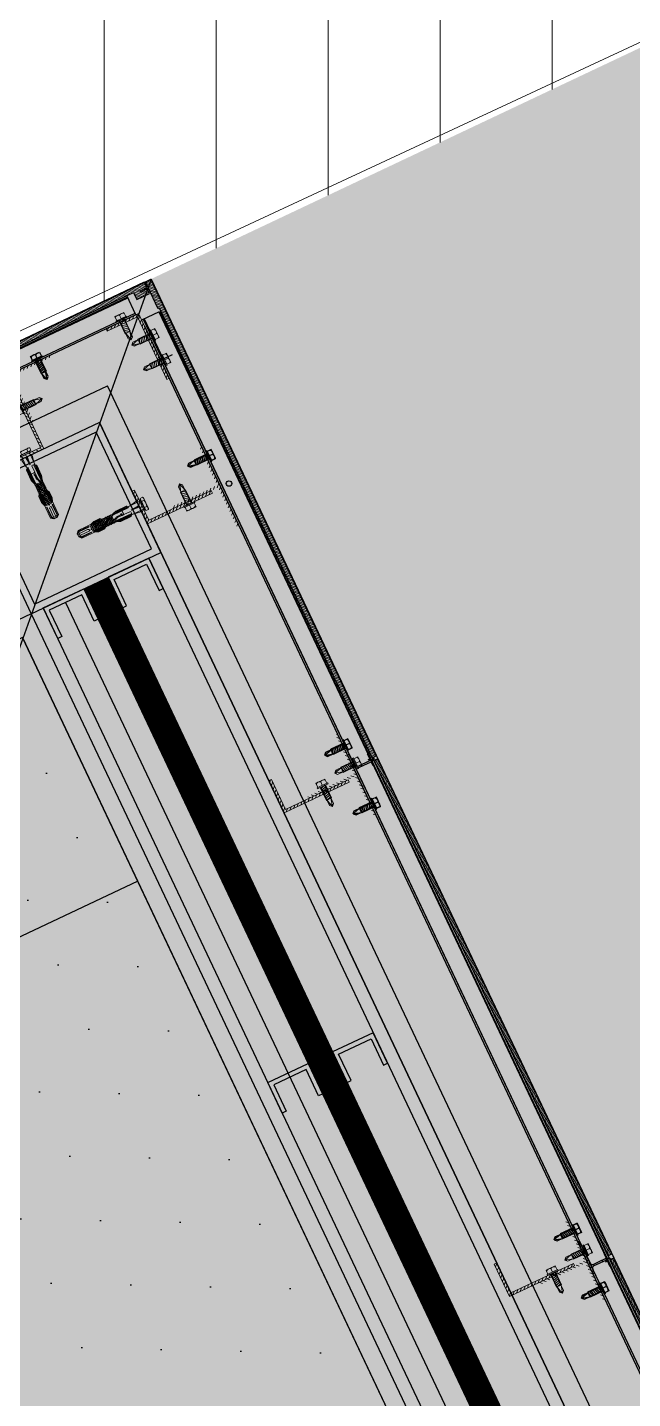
# Model space of a CAD drawing. Header units: metres. Extents: x 678805 to 1359287, y 2747329 to 5497370.
# Drawn here: x 680002.335 to 680003.009, y 2748711.111 to 2748712.639 of the extents above; entities that cross this region are included whole.
import ezdxf
from ezdxf.enums import TextEntityAlignment as Align

# ---------------------------------------------------------------- set-up
doc = ezdxf.new("R2010")
doc.units = ezdxf.units.M
doc.linetypes.add('XREF_MON_BUILDINGS$0$Hidden', pattern=[0.004, 0.002, -0.002])
for name, color, linetype in [('00_XREF_MON_HSC_PAVEMENT', 7, 'Continuous'), ('00_XREF_TWQ_BUILDINGS', 7, 'Continuous'), ('XREF_MON_BUILDINGS$0$00-Modulos DEFINIDOS', 7, 'Continuous'), ('XREF_MON_BUILDINGS$0$00-Modulos ROOFS', 2, 'Continuous'), ('XREF_MON_BUILDINGS$0$02-H-INST', 252, 'Continuous'), ('XREF_MON_BUILDINGS$0$02-L-01_Structure', 2, 'Continuous'), ('XREF_MON_BUILDINGS$0$02-L-01_Structure t2', 7, 'Continuous'), ('XREF_MON_BUILDINGS$0$02-L-01_Struture aux', 4, 'Continuous'), ('XREF_MON_BUILDINGS$0$02-L-Insulation', 252, 'Continuous'), ('XREF_MON_BUILDINGS$0$02-L-INT Panel', 5, 'Continuous'), ('XREF_MON_BUILDINGS$0$02-L-panel', 5, 'Continuous'), ('XREF_MON_BUILDINGS$0$02_L_Furniture', 7, 'Continuous')]:
    doc.layers.add(name, color=color, linetype=linetype)
for name, color, linetype, true_color in [('02-L-Waterfeatures 01', 7, 'Continuous', 0x4da6ff), ('XREF_MON_BUILDINGS$0$0-WIPEOUTS', 7, 'Continuous', 0xffffff), ('XREF_MON_BUILDINGS$0$02-KL-06 Food_Kiosks', 7, 'Continuous', 0xdf5911)]:
    doc.layers.add(name, color=color, linetype=linetype, true_color=true_color)
doc.layers.add('XREF_MON_BUILDINGS$0$00-AUX STRUCTURE', color=3, linetype='Continuous', plot=False)
doc.layers.add('XREF_MON_BUILDINGS$0$00_AUX', color=3, linetype='Continuous', plot=False)
for name, color, linetype, lineweight in [('XREF_MON_BUILDINGS$0$02-H-251', 251, 'Continuous', 0), ('XREF_MON_BUILDINGS$0$02-H-254', 254, 'Continuous', 0), ('XREF_MON_BUILDINGS$0$02-L-01_Structure L', 7, 'Continuous', 5), ('XREF_MON_BUILDINGS$0$02-L-01_Structure T', 8, 'Continuous', 5), ('XREF_MON_GENERAL_LAYOUT$0$02-L-Material Change', 251, 'Continuous', 5)]:
    doc.layers.add(name, color=color, linetype=linetype, lineweight=lineweight)
doc.layers.add('XREF_MON_HSC_PAVEMENT$0$03-TR-Pavement_02_Sealed Gravel', color=7, linetype='Continuous', lineweight=5, true_color=0x38321e)
doc.layers.add('XREF_MON_HSC_PAVEMENT$0$03-TR-Pavement_06_Concrete Slab in situ', color=7, linetype='Continuous', lineweight=9, true_color=0xf7f7f7)
doc.layers.get('XREF_MON_BUILDINGS$0$02-KL-06 Food_Kiosks').off()
doc.styles.add('XREF_MON_GENERAL_LAYOUT$0$Standard', font='arial.ttf')
doc.linetypes.add('XREF_MON_BUILDINGS$0$BATTING', pattern='A,0.0001,-0.1,[134,ltypeshp.shx,S=0.1,R=0,X=-0.1,Y=0],-0.2,[134,ltypeshp.shx,S=0.1,R=180,X=0.1,Y=0],-0.1', length=0.4001)

# ---------------------------------------------------------------- blocks, each defined once
blk = doc.blocks.new('XREF_MON_BUILDINGS$0$modulo kiosco')
at = {"layer": 'XREF_MON_BUILDINGS$0$0-WIPEOUTS', "true_color": 0xfcfcfc}
h = blk.add_hatch(color=7, dxfattribs=at)
h.dxf.hatch_style = 1
h.paths.add_polyline_path([(119.6986, -61.6206), (119.6986, -56.8206), (124.4986, -56.8206), (124.4986, -61.6206)])
at = {"layer": 'XREF_MON_BUILDINGS$0$00-Modulos ROOFS'}
blk.add_line((119.6986, -56.8206), (124.4986, -61.6206), dxfattribs=at)
at = {"layer": 'XREF_MON_BUILDINGS$0$00-Modulos ROOFS', "lineweight": 0}
blk.add_lwpolyline([(119.6986, -61.6206), (119.6986, -56.8206), (124.4986, -56.8206), (124.4986, -61.6206)], close=True, dxfattribs=at)
at = {"layer": 'XREF_MON_BUILDINGS$0$00-Modulos ROOFS'}
blk.add_lwpolyline([(124.4986, -57.1206), (124.4986, -56.8206), (124.1986, -56.8206), (119.9986, -56.8206), (119.6986, -56.8206), (119.6986, -57.1206), (119.6986, -61.3206), (119.6986, -61.6206), (119.9986, -61.6206), (124.1986, -61.6206), (124.4986, -61.6206), (124.4986, -61.3206)], close=True, dxfattribs=at)
blk = doc.blocks.new('XREF_MON_BUILDINGS$0$PILAR STRUCTURE')
at = {"layer": 'XREF_MON_BUILDINGS$0$02-L-01_Structure', "linetype": 'Continuous'}
h = blk.add_hatch(dxfattribs=at)
h.set_pattern_fill('ANGLE', color=252)
h.set_pattern_definition([(0, (-144.6596, 18.5684), (0, 6.985), [5.08, -1.905]), (90, (-144.6596, 18.5684), (-6.985, 4e-16), [5.08, -1.905])])
h.paths.add_polyline_path([(-0.08, -0.08), (0.08, -0.08), (0.08, 0.08), (-0.08, 0.08)])
h.paths.add_polyline_path([(-0.072, -0.072), (0.072, -0.072), (0.072, 0.072), (-0.072, 0.072)], flags=16)
h = blk.add_hatch(color=252, dxfattribs=at)
h.dxf.hatch_style = 1
h.paths.add_polyline_path([(-0.072, -0.072), (0.072, -0.072), (0.072, 0.072), (-0.072, 0.072)], flags=16)
h.paths.add_polyline_path([(-0.08, -0.08), (0.08, -0.08), (0.08, 0.08), (-0.08, 0.08)])
for points in [[(-0.08, -0.08), (0.08, -0.08), (0.08, 0.08), (-0.08, 0.08)], [(-0.072, -0.072), (0.072, -0.072), (0.072, 0.072), (-0.072, 0.072)]]:
    blk.add_lwpolyline(points, close=True, dxfattribs=at)
blk = doc.blocks.new('XREF_MON_BUILDINGS$0$ULMA_Escuadra40x80_Seccion')
at = {"layer": 'XREF_MON_BUILDINGS$0$02-H-251', "ltscale": 125}
h = blk.add_hatch(dxfattribs=at)
h.set_pattern_fill('ANSI31', color=256, scale=0.001, angle=360, style=0)
h.paths.add_polyline_path([(0, 0.08), (0.003, 0.08), (0.003, 0.003), (0.04, 0.003), (0.04, 0), (0, 0)])
at = {"layer": 'XREF_MON_BUILDINGS$0$02-L-01_Structure L', "linetype": 'Continuous'}
blk.add_lwpolyline([(0, 0.08), (0.003, 0.08), (0.003, 0.003), (0.04, 0.003), (0.04, 0), (0, 0)], close=True, dxfattribs=at)
blk = doc.blocks.new('XREF_MON_BUILDINGS$0$ULMA_Anclaje fijacion a forjado y a cerramiento base')
at = {"layer": 'XREF_MON_BUILDINGS$0$02-L-01_Structure T', "linetype": 'Continuous'}
for p, q in [((-0.095, 0.0049), (-0.098, 0.0019)), ((-0.095, 0.0038), (-0.098, 0.0016)), ((-0.098, 0.0009), (-0.095, 0.0031)), ((-0.098, 0), (-0.098, 0.0019)), ((-0.098, 0), (-0.098, -0.0019)), ((-0.095, 0.0012), (-0.096, 0.0004)), ((-0.0564, 0.0049), (-0.095, 0.0049)), ((-0.095, 0.0038), (-0.095, 0.0049)), ((-0.0795, 0.0038), (-0.095, 0.0038)), ((-0.0795, 0.0031), (-0.095, 0.0031)), ((-0.095, 0.0012), (-0.095, 0.0031)), ((-0.0805, 0.0012), (-0.095, 0.0012)), ((-0.0805, 0.0008), (-0.0805, 0.0012)), ((-0.0792, 0.0037), (-0.0795, 0.0038)), ((-0.0795, 0.0031), (-0.0792, 0.0032)), ((-0.079, 0.0034), (-0.0792, 0.0037)), ((-0.0792, 0.0032), (-0.079, 0.0034)), ((-0.0724, 0.0005), (-0.0775, 0.0005)), ((-0.0724, 0.0005), (-0.0775, 0.0005)), ((-0.0428, 0.003), (-0.0768, 0.003)), ((-0.0768, 0.0005), (-0.0768, 0.003)), ((-0.076, 0.0036), (-0.076, 0.0049)), ((-0.058, 0.0036), (-0.076, 0.0036)), ((-0.0755, 0.0049), (-0.0699, 0.0064)), ((-0.0755, 0.0043), (-0.0755, 0.0049)), ((-0.0752, 0.0005), (-0.0752, 0.003)), ((-0.057, 0.0044), (-0.075, 0.0044)), ((-0.0744, 0.0005), (-0.0744, 0.003)), ((-0.0728, 0.0005), (-0.0728, 0.003)), ((-0.072, 0.0005), (-0.072, 0.003)), ((-0.0599, 0.006), (-0.0714, 0.006)), ((-0.0714, 0.006), (-0.0714, 0.0049)), ((-0.0714, 0.006), (-0.0714, 0.0049)), ((-0.0704, 0.0008), (-0.0704, 0.003)), ((-0.0704, 0.0003), (-0.0704, 0.0008)), ((-0.0606, 0.0064), (-0.0699, 0.0064)), ((-0.0699, 0.0064), (-0.0699, 0.006)), ((-0.0696, 0.003), (-0.0696, 0)), ((-0.068, 0.0019), (-0.068, 0.003)), ((-0.068, 0.0008), (-0.068, 0.0019)), ((-0.068, 0), (-0.068, 0.0008)), ((-0.068, 0), (-0.068, -0.0008)), ((-0.0672, 0.0021), (-0.0672, 0.003)), ((-0.0672, 0.0011), (-0.0672, 0.0021)), ((-0.0672, 0), (-0.0672, 0.0011)), ((-0.0672, 0), (-0.0672, -0.0011)), ((-0.0656, 0.0022), (-0.0656, 0.003)), ((-0.0656, 0.0012), (-0.0656, 0.0022)), ((-0.0656, 0), (-0.0656, 0.0012)), ((-0.0656, 0), (-0.0656, -0.0013)), ((-0.0648, 0.0022), (-0.0648, 0.003)), ((-0.0648, 0.0012), (-0.0648, 0.0022)), ((-0.0648, 0), (-0.0648, 0.0012)), ((-0.0648, 0), (-0.0648, -0.0013)), ((-0.0632, 0.0022), (-0.0632, 0.003)), ((-0.0632, 0.0012), (-0.0632, 0.0022)), ((-0.0632, 0), (-0.0632, 0.0012)), ((-0.0632, 0), (-0.0632, -0.0013)), ((-0.0586, 0.0022), (-0.0625, 0.0022)), ((-0.0586, 0.0012), (-0.0625, 0.0012)), ((-0.0624, 0.0022), (-0.0624, 0.003)), ((-0.0624, 0), (-0.0624, 0.0012)), ((-0.0624, 0), (-0.0624, -0.0013)), ((-0.0608, 0.0022), (-0.0608, 0.003)), ((-0.0608, 0), (-0.0608, 0.0012)), ((-0.0608, 0), (-0.0608, -0.0013)), ((-0.0606, 0.0064), (-0.0606, 0.006)), ((-0.0606, 0.0064), (-0.058, 0.0049)), ((-0.06, 0.0022), (-0.06, 0.003)), ((-0.06, 0), (-0.06, 0.0012)), ((-0.06, 0), (-0.06, -0.003)), ((-0.0599, 0.006), (-0.0599, 0.0049)), ((-0.0584, 0.0022), (-0.0584, 0.003)), ((-0.0584, 0), (-0.0584, 0.0012)), ((-0.0584, 0), (-0.0584, -0.003)), ((-0.058, 0.0049), (-0.058, 0.0044)), ((-0.0576, 0.0022), (-0.0576, 0.003)), ((-0.0576, -0.003), (-0.0576, 0.0012)), ((-0.057, 0.0046), (-0.057, 0.0049)), ((-0.0564, 0.003), (-0.0564, 0.0049)), ((-0.056, 0.0018), (-0.056, 0.003)), ((-0.056, 0), (-0.056, 0.0007)), ((-0.056, 0), (-0.056, -0.003)), ((-0.0548, 0.0049), (-0.0559, 0.0042)), ((-0.0552, 0.0014), (-0.0552, 0.003)), ((-0.0552, 0.0003), (-0.0552, -0.003)), ((-0.054, 0.0049), (-0.0548, 0.0049)), ((-0.0548, 0.003), (-0.0548, 0.0049)), ((-0.054, 0.003), (-0.054, 0.0049)), ((-0.0536, 0.0003), (-0.0536, 0.003)), ((-0.0524, 0.0049), (-0.0535, 0.0042)), ((-0.0528, 0), (-0.0528, 0.003)), ((-0.0528, 0), (-0.0528, -0.0003)), ((-0.0524, 0.003), (-0.0524, 0.0049)), ((-0.0516, 0.0049), (-0.0524, 0.0049)), ((-0.0516, 0.003), (-0.0516, 0.0049)), ((-0.0512, 0), (-0.0512, 0.003)), ((-0.0512, 0), (-0.0512, -0.001)), ((-0.05, 0.0049), (-0.0511, 0.0042)), ((-0.0504, 0), (-0.0504, 0.003)), ((-0.0504, 0), (-0.0504, -0.0012)), ((-0.0492, 0.0049), (-0.05, 0.0049)), ((-0.05, 0.003), (-0.05, 0.0049)), ((-0.0492, 0.003), (-0.0492, 0.0049)), ((-0.0488, 0.0022), (-0.0488, 0.003)), ((-0.0488, 0.0012), (-0.0488, 0.0026)), ((-0.0488, 0), (-0.0488, 0.0012)), ((-0.0488, 0), (-0.0488, -0.0013)), ((-0.0476, 0.0049), (-0.0487, 0.0042)), ((-0.048, 0), (-0.048, 0.003)), ((-0.048, 0), (-0.048, -0.0013)), ((-0.0476, 0.003), (-0.0476, 0.0049)), ((-0.0468, 0.0049), (-0.0476, 0.0049)), ((-0.0424, 0.0022), (-0.0475, 0.0022)), ((-0.0424, 0.0012), (-0.0475, 0.0012)), ((-0.0468, 0.003), (-0.0468, 0.0049)), ((-0.0464, 0.0022), (-0.0464, 0.003)), ((-0.0464, 0), (-0.0464, 0.0012)), ((-0.0464, 0), (-0.0464, -0.0013)), ((-0.0452, 0.0049), (-0.0463, 0.0042)), ((-0.0456, 0.0022), (-0.0456, 0.003)), ((-0.0456, 0), (-0.0456, 0.0012)), ((-0.0456, 0), (-0.0456, -0.0013)), ((-0.0444, 0.0049), (-0.0452, 0.0049)), ((-0.0452, 0.003), (-0.0452, 0.0049)), ((-0.0444, 0.003), (-0.0444, 0.0049)), ((-0.044, 0.0022), (-0.044, 0.003)), ((-0.044, 0.0022), (-0.044, 0.003)), ((-0.044, 0), (-0.044, 0.0012)), ((-0.044, 0), (-0.044, 0.0012)), ((-0.044, 0), (-0.044, -0.0013)), ((-0.044, 0), (-0.044, -0.003)), ((-0.0428, 0.0049), (-0.0439, 0.0042)), ((0, 0.0049), (-0.0428, 0.0049)), ((-0.0428, 0.003), (-0.0428, 0.0049)), ((-0.042, 0.0049), (-0.042, 0.0022)), ((-0.0185, 0.0036), (-0.042, 0.0036)), ((-0.042, 0.0012), (-0.042, 0.001)), ((-0.0405, 0.001), (-0.042, 0.001)), ((-0.0415, 0.0049), (-0.0359, 0.0064)), ((-0.0415, 0.0043), (-0.0415, 0.0049)), ((-0.0175, 0.0044), (-0.041, 0.0044)), ((-0.0312, 0.001), (-0.038, 0.001)), ((-0.0196, 0.006), (-0.0374, 0.006)), ((-0.0374, 0.006), (-0.0374, 0.0049)), ((-0.02, 0.0064), (-0.0359, 0.0064)), ((-0.0359, 0.0064), (-0.0359, 0.006)), ((-0.0356, 0.0005), (-0.0319, 0.0005)), ((-0.0319, 0.0005), (-0.0356, 0.0005)), ((-0.0282, 0.001), (-0.0308, 0.001)), ((-0.0282, 0.001), (-0.028, 0.0008)), ((-0.0282, 0.001), (-0.0282, -0.0036)), ((-0.0278, 0.001), (-0.028, 0.0008)), ((-0.028, 0.0008), (-0.028, -0.0036)), ((-0.0278, 0.001), (-0.0278, -0.0036)), ((-0.018, 0.001), (-0.0278, 0.001)), ((-0.02, 0.0064), (-0.02, 0.006)), ((-0.0185, 0.0049), (-0.02, 0.0064)), ((-0.0196, 0.0049), (-0.0196, 0.006)), ((-0.0185, 0.0049), (-0.0185, 0.0044)), ((-0.0175, 0.0049), (-0.0175, 0.0015)), ((-0.0052, 0.0064), (-0.0159, 0.0049)), ((-0.0043, 0.0009), (-0.0159, 0)), ((-0.0159, 0), (-0.0052, 0)), ((-0.0052, 0.0049), (-0.0052, 0.0064)), ((-0.0052, 0.0064), (-0.0043, 0.0049)), ((-0.0043, 0.0009), (-0.0052, 0)), ((-0.0043, -0.0009), (-0.0052, 0)), ((-0.0043, -0.0009), (-0.0043, 0.0009)), ((0.0015, 0.0064), (0, 0.0049)), ((0, 0), (0, 0.0049)), ((0, 0), (0, -0.0049)), ((0.002, 0.0064), (0.0015, 0.0064)), ((0.0015, 0), (0.0015, 0.0064)), ((0.0015, 0), (0.0015, -0.0064)), ((0.002, 0.0075), (0.0059, 0.0075)), ((0.002, -0.0075), (0.002, 0.0075)), ((0.002, 0), (0.002, 0.0064)), ((0.002, 0.0038), (0.0059, 0.0038)), ((0.002, 0), (0.002, -0.0064)), ((0.0065, 0.0065), (0.0059, 0.0075)), ((0.0065, -0.0065), (0.0065, 0.0065)), ((-0.098, -0.0009), (-0.095, -0.0031)), ((-0.095, -0.0038), (-0.098, -0.0016)), ((-0.095, -0.0049), (-0.098, -0.0019)), ((-0.095, -0.0012), (-0.096, -0.0004)), ((-0.095, -0.0012), (-0.095, -0.0031)), ((-0.0825, -0.0012), (-0.095, -0.0012)), ((-0.0795, -0.0031), (-0.095, -0.0031)), ((-0.095, -0.0038), (-0.095, -0.0049)), ((-0.0795, -0.0038), (-0.095, -0.0038)), ((-0.0564, -0.0049), (-0.095, -0.0049)), ((-0.0792, -0.0032), (-0.0795, -0.0031)), ((-0.0795, -0.0038), (-0.0792, -0.0037)), ((-0.079, -0.0034), (-0.0792, -0.0032)), ((-0.0792, -0.0037), (-0.079, -0.0034)), ((-0.0724, -0.0005), (-0.0775, -0.0005)), ((-0.0724, -0.0005), (-0.0775, -0.0005)), ((-0.0768, -0.0005), (-0.0768, -0.003)), ((-0.0428, -0.003), (-0.0768, -0.003)), ((-0.076, -0.0036), (-0.076, -0.0049)), ((-0.058, -0.0036), (-0.076, -0.0036)), ((-0.0755, -0.0043), (-0.0755, -0.0049)), ((-0.0755, -0.0049), (-0.0699, -0.0064)), ((-0.0752, -0.0005), (-0.0752, -0.003)), ((-0.057, -0.0044), (-0.075, -0.0044)), ((-0.0744, -0.0005), (-0.0744, -0.003)), ((-0.0728, -0.0005), (-0.0728, -0.003)), ((-0.072, -0.0005), (-0.072, -0.003)), ((-0.0714, -0.0049), (-0.0714, -0.006)), ((-0.0714, -0.0049), (-0.0714, -0.006)), ((-0.0599, -0.006), (-0.0714, -0.006)), ((-0.0704, -0.0008), (-0.0704, -0.003)), ((-0.0699, -0.006), (-0.0699, -0.0064)), ((-0.0606, -0.0064), (-0.0699, -0.0064)), ((-0.0696, -0.0011), (-0.0696, -0.003)), ((-0.068, -0.0019), (-0.068, -0.003)), ((-0.0672, -0.0021), (-0.0672, -0.003)), ((-0.0605, -0.0013), (-0.0656, -0.0013)), ((-0.0656, -0.0022), (-0.0656, -0.003)), ((-0.0656, -0.0022), (-0.0605, -0.0022)), ((-0.0648, -0.0022), (-0.0648, -0.003)), ((-0.0632, -0.0022), (-0.0632, -0.003)), ((-0.0624, -0.0022), (-0.0624, -0.003)), ((-0.0608, -0.0022), (-0.0608, -0.003)), ((-0.0606, -0.0064), (-0.058, -0.0049)), ((-0.0606, -0.006), (-0.0606, -0.0064)), ((-0.0599, -0.0049), (-0.0599, -0.006)), ((-0.058, -0.0044), (-0.058, -0.0049)), ((-0.057, -0.0044), (-0.057, -0.0049)), ((-0.0564, -0.003), (-0.0564, -0.0049)), ((-0.0548, -0.0049), (-0.0559, -0.0042)), ((-0.0548, -0.003), (-0.0548, -0.0049)), ((-0.054, -0.0049), (-0.0548, -0.0049)), ((-0.054, -0.003), (-0.054, -0.0049)), ((-0.0536, -0.0009), (-0.0536, -0.003)), ((-0.0524, -0.0049), (-0.0535, -0.0042)), ((-0.0528, -0.0014), (-0.0528, -0.003)), ((-0.0524, -0.003), (-0.0524, -0.0049)), ((-0.0516, -0.0049), (-0.0524, -0.0049)), ((-0.0516, -0.003), (-0.0516, -0.0049)), ((-0.0512, -0.002), (-0.0512, -0.003)), ((-0.05, -0.0049), (-0.0511, -0.0042)), ((-0.0504, -0.0022), (-0.0504, -0.003)), ((-0.05, -0.003), (-0.05, -0.0049)), ((-0.0492, -0.0049), (-0.05, -0.0049)), ((-0.0455, -0.0013), (-0.0494, -0.0013)), ((-0.0455, -0.0022), (-0.0494, -0.0022)), ((-0.0492, -0.003), (-0.0492, -0.0049)), ((-0.0488, -0.0022), (-0.0488, -0.003)), ((-0.0476, -0.0049), (-0.0487, -0.0042)), ((-0.048, -0.0022), (-0.048, -0.003)), ((-0.0476, -0.003), (-0.0476, -0.0049)), ((-0.0468, -0.0049), (-0.0476, -0.0049)), ((-0.0468, -0.003), (-0.0468, -0.0049)), ((-0.0464, -0.0022), (-0.0464, -0.003)), ((-0.0452, -0.0049), (-0.0463, -0.0042)), ((-0.0456, -0.0022), (-0.0456, -0.003)), ((-0.0452, -0.003), (-0.0452, -0.0049)), ((-0.0444, -0.0049), (-0.0452, -0.0049)), ((-0.0444, -0.003), (-0.0444, -0.0049)), ((-0.044, -0.0022), (-0.044, -0.003)), ((-0.0428, -0.0049), (-0.0439, -0.0042)), ((-0.0428, -0.003), (-0.0428, -0.0049)), ((0, -0.0049), (-0.0428, -0.0049)), ((-0.042, -0.0036), (-0.042, -0.0049)), ((-0.0185, -0.0036), (-0.042, -0.0036)), ((-0.0415, -0.0043), (-0.0415, -0.0049)), ((-0.0415, -0.0049), (-0.0359, -0.0064)), ((-0.0175, -0.0044), (-0.041, -0.0044)), ((-0.0374, -0.0049), (-0.0374, -0.006)), ((-0.0196, -0.006), (-0.0374, -0.006)), ((-0.0359, -0.006), (-0.0359, -0.0064)), ((-0.02, -0.0064), (-0.0359, -0.0064)), ((-0.0319, -0.0005), (-0.0356, -0.0005)), ((-0.0356, -0.0005), (-0.0319, -0.0005)), ((-0.0185, -0.0049), (-0.02, -0.0064)), ((-0.02, -0.006), (-0.02, -0.0064)), ((-0.0196, -0.0049), (-0.0196, -0.006)), ((-0.0185, -0.0044), (-0.0185, -0.0049)), ((-0.0175, -0.0046), (-0.0175, -0.0049)), ((-0.0043, -0.0009), (-0.0159, 0)), ((-0.0052, -0.0064), (-0.0159, -0.0049)), ((-0.0052, -0.0049), (-0.0052, -0.0064)), ((-0.0052, -0.0064), (-0.0043, -0.0049)), ((0.0015, -0.0064), (0, -0.0049)), ((0.002, -0.0064), (0.0015, -0.0064)), ((0.002, -0.0038), (0.0059, -0.0038)), ((0.002, -0.0075), (0.0059, -0.0075)), ((0.0065, -0.0065), (0.0059, -0.0075))]:
    blk.add_line(p, q, dxfattribs=at)
for centre, radius, start, end in [((-0.0957, 0), 0.0005, 130.2691, 229.7309), ((-0.0825, 0.0008), 0.002, 270, 0), ((-0.0775, 0), 0.0005, 89.9975, 270), ((-0.0775, 0), 0.0005, 90, 270.0025), ((-0.075, 0.0034), 0.001, 90, 168.463), ((-0.0724, -0.007), 0.0075, 61.0463, 90), ((-0.0695, 0.006), 0.001, 180, 0), ((-0.0671, 0.006), 0.001, 180, 0), ((-0.0647, 0.006), 0.001, 180, 0), ((-0.0623, 0.006), 0.001, 180, 0), ((-0.0625, 0.0017), 0.0005, 90, 270.0116), ((-0.0605, 0.0017), 0.0005, 270.0013, 90), ((-0.0586, -0.0053), 0.0075, 48.5904, 90), ((-0.0586, -0.0053), 0.0065, 48.5904, 90), ((-0.058, 0.0046), 0.001, 270, 0), ((-0.0561, 0.0045), 0.0003, 180, 300), ((-0.0586, 0.0052), 0.0065, 306.1289, 311.4096), ((-0.0494, -0.0053), 0.0075, 128.1223, 131.4096), ((-0.0537, 0.0045), 0.0003, 180, 300), ((-0.0494, 0.0052), 0.0065, 228.5904, 270), ((-0.0513, 0.0045), 0.0003, 180, 300), ((-0.0489, 0.0045), 0.0003, 180, 300), ((-0.0475, 0.0017), 0.0005, 90, 270.0025), ((-0.0465, 0.0045), 0.0003, 180, 300), ((-0.0455, 0.0017), 0.0005, 270, 90), ((-0.0441, 0.0045), 0.0003, 180, 300), ((-0.0424, -0.0053), 0.0075, 61.0463, 90), ((-0.0424, -0.0053), 0.0065, 61.0463, 90), ((-0.041, 0.0034), 0.001, 90, 168.463), ((-0.0356, 0.007), 0.0075, 241.0463, 270), ((-0.0356, 0.007), 0.0065, 241.0463, 269.9987), ((-0.0356, -0.007), 0.0075, 90, 111.0361), ((-0.0355, 0.006), 0.001, 180, 0), ((-0.0355, 0.006), 0.001, 180, 0), ((-0.0327, 0.006), 0.001, 180, 0), ((-0.031, 0), 0.001, 209.9997, 150), ((-0.031, 0), 0.001, 210, 150.0003), ((-0.0299, 0.006), 0.001, 180, 0), ((-0.0271, 0.006), 0.001, 180, 0), ((-0.0243, 0.006), 0.001, 180, 0), ((-0.0215, 0.006), 0.001, 180, 0), ((-0.0185, 0.0046), 0.001, 270, 0), ((-0.018, 0.0015), 0.0005, 270, 0), ((0.0032, 0.0056), 0.00332, 325.6168, 34.3832), ((-0.0059, 0), 0.0124, 342.4126, 17.5874), ((-0.075, -0.0034), 0.001, 191.537, 270), ((-0.0724, 0.007), 0.0075, 270, 291.0395), ((-0.0724, -0.007), 0.0065, 61.0463, 90), ((-0.0695, -0.006), 0.001, 0, 180), ((-0.0656, 0.0052), 0.0075, 241.0463, 270), ((-0.0656, 0.0052), 0.0065, 241.0463, 269.9987), ((-0.0671, -0.006), 0.001, 0, 180), ((-0.0647, -0.006), 0.001, 0, 180), ((-0.0623, -0.006), 0.001, 0, 180), ((-0.0625, -0.0018), 0.0005, 89.9884, 270), ((-0.0605, -0.0018), 0.0005, 270, 89.9987), ((-0.058, -0.0046), 0.001, 11.537, 90), ((-0.0561, -0.0045), 0.0003, 60, 180), ((-0.0494, 0.0052), 0.0075, 228.5904, 270), ((-0.0586, 0.0052), 0.0075, 308.1223, 311.4096), ((-0.0537, -0.0045), 0.0003, 60, 180), ((-0.0494, -0.0053), 0.0065, 126.1289, 131.4096), ((-0.0513, -0.0045), 0.0003, 60, 180), ((-0.0489, -0.0045), 0.0003, 60, 180), ((-0.0475, -0.0018), 0.0005, 89.9975, 270), ((-0.0465, -0.0045), 0.0003, 60, 180), ((-0.0455, -0.0018), 0.0005, 270, 90), ((-0.0441, -0.0045), 0.0003, 60, 180), ((-0.041, -0.0034), 0.001, 191.537, 270), ((-0.0355, -0.006), 0.001, 0, 180), ((-0.0355, -0.006), 0.001, 0, 180), ((-0.0327, -0.006), 0.001, 0, 180), ((-0.0299, -0.006), 0.001, 0, 180), ((-0.0271, -0.006), 0.001, 0, 180), ((-0.0243, -0.006), 0.001, 0, 180), ((-0.0215, -0.006), 0.001, 0, 180), ((-0.0185, -0.0046), 0.001, 0, 90), ((0.0032, -0.0056), 0.00332, 325.6168, 34.3832)]:
    blk.add_arc(centre, radius, start, end, dxfattribs=at)
blk = doc.blocks.new('XREF_MON_BUILDINGS$0$AUTORROSCANTE')
at = {"layer": 'XREF_MON_BUILDINGS$0$02-L-01_Structure t2', "color": 0}
for p, q in [((-31.2, 5.6), (-26.2, 5.6)), ((-31.2, 0), (-26.2, 0)), ((-2.4, 2.5), (-25, 2.5)), ((0, 0), (-9, 2.5)), ((0, 0), (-3.6, -1.1)), ((0, 0), (-2.4, 2.5)), ((0, 0), (-2.4, -2.5)), ((-31.2, -5.6), (-26.2, -5.6)), ((-2.4, -2.5), (-25, -2.5)), ((-3.6, -1.1), (-2.4, -2.5))]:
    blk.add_line(p, q, dxfattribs=at)
at = {"layer": 'XREF_MON_BUILDINGS$0$02-L-01_Structure t2', "color": 253}
for p, q in [((-25, 3.1), (-9, 3.1)), ((-23.5, -3.1), (-25, 2.7)), ((-21.4, -3.1), (-23.1, 3.1)), ((-19.3, -3.1), (-21, 3.1)), ((-17.3, -3.1), (-18.9, 3.1)), ((-15.2, -3.1), (-16.9, 3.1)), ((-13.1, -3.1), (-14.8, 3.1)), ((-11.1, -3.1), (-12.7, 3.1)), ((-9, -3.1), (-10.7, 3.1)), ((-9, -3.1), (-9, 3.1)), ((-25, -3.1), (-9, -3.1)), ((-3.6, -1.1), (-9, -2.5))]:
    blk.add_line(p, q, dxfattribs=at)
at = {"layer": 'XREF_MON_BUILDINGS$0$02-L-01_Structure t2', "color": 0}
for points in [[(-31.2, 5.6), (-26.2, 5.6), (-26.2, -5.6), (-31.2, -5.6)], [(-26.2, 6.5), (-25, 6.5), (-25, -6.5), (-26.2, -6.5)]]:
    blk.add_lwpolyline(points, close=True, dxfattribs=at)
for centre, start, end in [((-27, 2.4), 129.284, 214.1828), ((-27, -2.4), 145.8304, 230.7333)]:
    blk.add_arc(centre, 4.21, start, end, dxfattribs=at)
blk = doc.blocks.new('XREF_MON_BUILDINGS$0$ULMA_Montante VV')
at = {"layer": 'XREF_MON_BUILDINGS$0$02-H-251', "ltscale": 125}
h = blk.add_hatch(dxfattribs=at)
h.set_pattern_fill('ANSI31', color=256, scale=0.001, angle=450, style=0)
h.set_pattern_definition([(135, (-0.05125, -0.0025), (-0.00224506, -0.00224506), [])])
edge = h.paths.add_edge_path()
edge.add_line((-0.051, -0.0025), (0.0484, -0.0025))
edge.add_arc((0.0484, -0.0022), 0.0003, 270, 360)
edge.add_line((0.0487, -0.0022), (0.0487, -0.0003))
edge.add_arc((0.0484, -0.0003), 0.0003, 0, 90)
edge.add_line((0.0484, 0), (0, 0))
edge.add_line((0, 0), (0, 0.0572))
edge.add_arc((-0.0003, 0.0572), 0.0003, 0, 90)
edge.add_line((-0.0003, 0.0575), (-0.0022, 0.0575))
edge.add_arc((-0.0022, 0.0572), 0.0003, 90, 180)
edge.add_line((-0.0025, 0.0572), (-0.0025, 0))
edge.add_line((-0.0025, 0), (-0.051, 0))
edge.add_arc((-0.051, -0.0003), 0.0003, 90, 180)
edge.add_line((-0.0513, -0.0003), (-0.0513, -0.0022))
edge.add_arc((-0.051, -0.0022), 0.0003, 180, 270)
blk = doc.blocks.new('XREF_MON_BUILDINGS$0$ULMA_Autotaladrante')
at = {"layer": 'XREF_MON_BUILDINGS$0$02-L-01_Structure T', "color": 252}
for p, q in [((-0.025, 0), (-0.0226, 0.0025)), ((-0.025, 0), (-0.016, 0.0025)), ((-0.025, 0), (-0.0226, -0.0025)), ((-0.025, 0), (-0.0214, -0.0011)), ((-0.0226, 0.0025), (0, 0.0025)), ((0, 0.0032), (-0.016, 0.0032)), ((-0.016, -0.0031), (-0.016, 0.0032)), ((-0.016, -0.0031), (-0.0143, 0.0032)), ((-0.0139, -0.0031), (-0.0123, 0.0032)), ((-0.0119, -0.0031), (-0.0102, 0.0032)), ((-0.0098, -0.0031), (-0.0081, 0.0032)), ((-0.0077, -0.0031), (-0.0061, 0.0032)), ((-0.0057, -0.0031), (-0.004, 0.0032)), ((-0.0036, -0.0031), (-0.0019, 0.0032)), ((-0.0015, -0.0031), (0, 0.0027)), ((0.0062, 0.0056), (0.0012, 0.0056)), ((0.0062, 0), (0.0012, 0)), ((-0.0214, -0.0011), (-0.0226, -0.0025)), ((-0.0226, -0.0025), (0, -0.0025)), ((-0.0214, -0.0011), (-0.016, -0.0025)), ((0, -0.0031), (-0.016, -0.0031)), ((0.0062, -0.0056), (0.0012, -0.0056))]:
    blk.add_line(p, q, dxfattribs=at)
for points in [[(0.0012, 0.0065), (0, 0.0065), (0, -0.0065), (0.0012, -0.0065)], [(0.0062, 0.0056), (0.0012, 0.0056), (0.0012, -0.0056), (0.0062, -0.0056)]]:
    blk.add_lwpolyline(points, close=True, dxfattribs=at)
for centre, start, end in [((0.002, 0.0024), 325.8172, 50.716), ((0.002, -0.0024), 309.2667, 34.1696)]:
    blk.add_arc(centre, 0.00421, start, end, dxfattribs=at)
blk = doc.blocks.new('XREF_MON_BUILDINGS$0$modul 28 ulma')
at = {"layer": 'XREF_MON_BUILDINGS$0$02-H-251', "linetype": 'XREF_MON_BUILDINGS$0$Hidden', "ltscale": 125}
h = blk.add_hatch(dxfattribs=at)
h.set_pattern_fill('ANSI31', color=256, scale=0.001, angle=450, style=0)
h.set_pattern_definition([(135, (175.1422706, -254.473059), (-0.00224506403, -0.00224506403), [])])
edge = h.paths.add_edge_path()
edge.add_line((1.173, 4.7732), (1.175, 4.7732))
edge.add_line((1.175, 4.7732), (1.1818, 4.7734))
edge.add_line((1.1818, 4.7734), (1.1827, 4.7744))
edge.add_arc((1.1829, 4.7742), 0.0003, 407.05, 497.05, ccw=False)
edge.add_line((1.1831, 4.7744), (1.1841, 4.7735))
edge.add_line((1.1841, 4.7735), (1.1858, 4.7736))
edge.add_line((1.1858, 4.7736), (1.1867, 4.7745))
edge.add_arc((1.1869, 4.7743), 0.0003, 407.05, 497.05, ccw=False)
edge.add_line((1.1871, 4.7745), (1.1881, 4.7737))
edge.add_line((1.1881, 4.7737), (1.201, 4.7741))
edge.add_arc((1.201, 4.7761), 0.002, 272.0454, 360)
edge.add_line((1.203, 4.7761), (1.203, 4.7829))
edge.add_line((1.203, 4.7829), (1.203, 4.7922))
edge.add_line((1.203, 4.7922), (1.1978, 4.7922))
edge.add_line((1.1978, 4.7922), (1.1978, 4.7932))
edge.add_line((1.1978, 4.7932), (1.2031, 4.7932))
edge.add_arc((1.2031, 4.7935), 0.0003, 630, 690)
edge.add_line((1.2034, 4.7933), (1.2051, 4.7962))
edge.add_arc((1.2053, 4.7961), 0.0003, 330, 510, ccw=False)
edge.add_line((1.2056, 4.7959), (1.2043, 4.7936))
edge.add_arc((1.2045, 4.7935), 0.0003, 510, 630)
edge.add_line((1.2045, 4.7932), (1.2123, 4.7932))
edge.add_line((1.2123, 4.7932), (1.2123, 4.7922))
edge.add_line((1.2123, 4.7922), (1.2063, 4.7922))
edge.add_line((1.2063, 4.7922), (1.2063, 4.7904))
edge.add_arc((1.206, 4.7904), 0.00025, 180, 360, ccw=False)
edge.add_line((1.2058, 4.7904), (1.2058, 4.7922))
edge.add_line((1.2058, 4.7922), (1.2048, 4.7922))
edge.add_line((1.2048, 4.7922), (1.2048, 4.776))
edge.add_arc((1.2068, 4.776), 0.002, 540, 622.5526)
edge.add_line((1.2065, 4.774), (1.2124, 4.7732))
edge.add_line((1.2124, 4.7732), (1.2124, 4.7714))
edge.add_line((1.2124, 4.7714), (1.173, 4.7714))
edge.add_line((1.173, 4.7714), (1.173, 4.7732))
at = {"layer": 'XREF_MON_BUILDINGS$0$02-H-254', "ltscale": 125}
h = blk.add_hatch(dxfattribs=at)
h.set_pattern_fill('ANSI31', color=256, scale=0.0005, style=0)
h.set_pattern_definition([(45, (-252.5887114, -172.238143), (-0.001122532015, 0.001122532015), [])])
h.paths.add_polyline_path([(0.5875, 4.795), (0.0333, 4.795), (0.0333, 4.7935), (0, 4.7934), (0, 4.7999), (0.5875, 4.8001)])
h = blk.add_hatch(dxfattribs=at)
h.set_pattern_fill('ANSI31', color=256, scale=0.0005, angle=90, style=0)
h.set_pattern_definition([(135, (175.014967, -255.215817), (-0.001122532015, -0.001122532015), [])])
h.paths.add_polyline_path([(0.5911, 4.8), (1.2013, 4.8001), (1.2013, 4.7952), (0.5911, 4.7951)])
h = blk.add_hatch(dxfattribs=at)
h.set_pattern_fill('ANSI31', color=256, scale=0.0005, angle=90, style=0)
h.set_pattern_definition([(135, (175.014967, -254.615817), (-0.001122532015, -0.001122532015), [])])
h.paths.add_polyline_path([(1.2065, 4.8001), (1.8013, 4.8001), (1.8013, 4.7952), (1.2065, 4.7952)])
h = blk.add_hatch(dxfattribs=at)
h.set_pattern_fill('ANSI31', color=256, scale=0.0005, style=0)
h.set_pattern_definition([(45, (-252.6811224, -171.9922061), (-0.001122532015, 0.001122532015), [])])
h.paths.add_polyline_path([(0.014, 4.7917), (0.0082, 4.7917), (0.0082, 4.7837), (0.0066, 4.7837), (0.0066, 4.7917), (0, 4.7917), (0, 4.2107), (0.005, 4.2107), (0.005, 4.7761), (0.014, 4.7761)])
at = {"layer": 'XREF_MON_BUILDINGS$0$02-L-01_Struture aux', "ltscale": 0.001}
for p, q in [((0.5875, 4.795), (0.0333, 4.795)), ((0.0367, 4.7932), (0.1303, 4.7932)), ((0.0367, 4.7924), (0.1303, 4.7924))]:
    blk.add_line(p, q, dxfattribs=at)
at = {"layer": 'XREF_MON_BUILDINGS$0$02-L-01_Struture aux'}
for p, q in [((0.0367, 4.7713), (0.0367, 4.7932)), ((0.0864, 4.7853), (0.0864, 4.7713)), ((0.5875, 4.7905), (0.5875, 4.7922)), ((0.0287, 4.7678), (0.005, 4.7678)), ((0.0268, 0.0449), (0.0268, 4.7678)), ((0.0287, 4.7678), (0.0287, 0.0449)), ((0.0367, 4.7743), (0.0864, 4.7743)), ((0.0367, 4.7733), (4.7679, 4.7733)), ((0.045, 4.7734), (4.7679, 4.7734)), ((4.7679, 4.7714), (0.045, 4.7714))]:
    blk.add_line(p, q, dxfattribs=at)
at = {"layer": 'XREF_MON_BUILDINGS$0$02-L-01_Struture aux', "linetype": 'XREF_MON_BUILDINGS$0$Hidden'}
for p, q in [((0.5817, 4.7921), (0.5817, 4.7931)), ((0.5894, 4.7931), (0.5817, 4.7931)), ((0.5875, 4.7921), (0.5817, 4.7921)), ((0.5875, 4.7904), (0.5875, 4.7921)), ((0.5892, 4.7921), (0.588, 4.7921)), ((0.588, 4.7904), (0.588, 4.7921)), ((0.5884, 4.7958), (0.5897, 4.7936)), ((0.5889, 4.7961), (0.5905, 4.7933)), ((0.5892, 4.7759), (0.5892, 4.7921)), ((0.5961, 4.7931), (0.5908, 4.7931)), ((0.591, 4.7828), (0.591, 4.7921)), ((0.5961, 4.7921), (0.591, 4.7921)), ((0.591, 4.776), (0.591, 4.7828)), ((1.1978, 4.7922), (1.1978, 4.7932)), ((1.1978, 4.7932), (1.2031, 4.7932)), ((1.1978, 4.7922), (1.203, 4.7922)), ((1.203, 4.7829), (1.203, 4.7922)), ((1.203, 4.7761), (1.203, 4.7829)), ((1.2051, 4.7962), (1.2034, 4.7933)), ((1.2056, 4.7959), (1.2043, 4.7936)), ((1.2045, 4.7932), (1.2123, 4.7932)), ((1.2048, 4.776), (1.2048, 4.7922)), ((1.2048, 4.7922), (1.206, 4.7922)), ((1.206, 4.7904), (1.206, 4.7922)), ((1.2065, 4.7922), (1.2123, 4.7922)), ((1.2065, 4.7904), (1.2065, 4.7922)), ((1.2123, 4.7922), (1.2123, 4.7932)), ((0.573, 4.7732), (0.575, 4.7732)), ((0.573, 4.7714), (0.573, 4.7732)), ((0.573, 4.7714), (0.6124, 4.7714)), ((0.5742, 4.7732), (0.575, 4.7732)), ((0.5818, 4.7734), (0.575, 4.7732)), ((1.173, 4.7732), (1.175, 4.7732)), ((1.173, 4.7714), (1.173, 4.7732)), ((1.173, 4.7714), (1.2124, 4.7714)), ((1.1742, 4.7732), (1.175, 4.7732)), ((1.1818, 4.7734), (1.175, 4.7732)), ((1.1827, 4.7744), (1.1818, 4.7734)), ((1.1831, 4.7744), (1.1841, 4.7735)), ((1.1858, 4.7736), (1.1841, 4.7735)), ((1.1867, 4.7745), (1.1858, 4.7736)), ((1.1871, 4.7745), (1.1881, 4.7737)), ((1.201, 4.7741), (1.1881, 4.7737)), ((1.2065, 4.774), (1.2124, 4.7732)), ((1.2124, 4.7714), (1.2124, 4.7732))]:
    blk.add_line(p, q, dxfattribs=at)
at = {"layer": 'XREF_MON_BUILDINGS$0$02-L-01_Struture aux', "linetype": 'Continuous'}
for p, q in [((0.28, 4.615), (4.52, 4.615)), ((0.28, 4.585), (4.52, 4.585))]:
    blk.add_line(p, q, dxfattribs=at)
at = {"layer": 'XREF_MON_BUILDINGS$0$02-L-01_Struture aux'}
for points in [[(4.7679, 4.7932), (0.045, 4.7932)], [(0.045, 4.7925), (4.7679, 4.7925)], [(4.7679, 4.7932), (0.1303, 4.7932)], [(0.1303, 4.7924), (4.7679, 4.7924)], [(0.0069, 4.7678), (0.0069, 0.0449)], [(0.0077, 0.0449), (0.0077, 4.7678)]]:
    blk.add_lwpolyline(points, dxfattribs=at)
at = {"layer": 'XREF_MON_BUILDINGS$0$02-L-01_Struture aux', "linetype": 'Continuous'}
for points in [[(0.3175, 4.665), (0.28, 4.665), (0.28, 4.615), (0.3175, 4.615), (0.3175, 4.62), (0.285, 4.62), (0.285, 4.66), (0.3175, 4.66), (0.3175, 4.665)], [(0.9025, 4.665), (0.865, 4.665), (0.865, 4.615), (0.9025, 4.615), (0.9025, 4.62), (0.87, 4.62), (0.87, 4.66), (0.9025, 4.66), (0.9025, 4.665)], [(0.3175, 4.535), (0.28, 4.535), (0.28, 4.585), (0.3175, 4.585), (0.3175, 4.58), (0.285, 4.58), (0.285, 4.54), (0.3175, 4.54), (0.3175, 4.535)], [(0.9025, 4.535), (0.865, 4.535), (0.865, 4.585), (0.9025, 4.585), (0.9025, 4.58), (0.87, 4.58), (0.87, 4.54), (0.9025, 4.54), (0.9025, 4.535)]]:
    blk.add_lwpolyline(points, dxfattribs=at)
at = {"layer": 'XREF_MON_BUILDINGS$0$02-L-01_Struture aux', "ltscale": 2}
blk.add_circle((0.2431, 4.7813), 0.003, dxfattribs=at)
at = {"layer": 'XREF_MON_BUILDINGS$0$02-L-01_Struture aux', "linetype": 'XREF_MON_BUILDINGS$0$Hidden'}
for centre, radius, start, end in [((0.5877, 4.7904), 0.00025, 180, 360), ((0.5886, 4.796), 0.0003, 30, 210), ((0.5894, 4.7934), 0.0003, 270, 30), ((0.5908, 4.7934), 0.0003, 210, 270), ((1.2031, 4.7935), 0.0003, 270, 330), ((1.2045, 4.7935), 0.0003, 150, 270), ((1.2053, 4.7961), 0.0003, 330, 150), ((1.2062, 4.7904), 0.00025, 180, 360), ((1.1829, 4.7742), 0.0003, 47.05, 137.05), ((1.1869, 4.7743), 0.0003, 47.05, 137.05), ((1.201, 4.7761), 0.002, 272.0454, 360), ((1.2068, 4.776), 0.002, 180, 262.5526)]:
    blk.add_arc(centre, radius, start, end, dxfattribs=at)
at = {"layer": 'XREF_MON_BUILDINGS$0$02-L-Insulation', "linetype": 'XREF_MON_BUILDINGS$0$BATTING', "ltscale": 0.08}
for p in [(0.0867, 0.0866), (4.7228, 4.7054)]:
    blk.add_line(p, (0.0867, 4.7054), dxfattribs=at)
at = {"layer": 'XREF_MON_BUILDINGS$0$02-L-Insulation', "linetype": 'XREF_MON_BUILDINGS$0$BATTING', "ltscale": 0.04}
blk.add_line((0.285, 4.56), (4.52, 4.56), dxfattribs=at)
at = {"layer": 'XREF_MON_BUILDINGS$0$02-L-INT Panel', "linetype": 'Continuous'}
for p, q in [((0.12, 4.68), (4.68, 4.68)), ((4.68, 4.68), (0.12, 4.68)), ((0.28, 4.68), (4.345, 4.68)), ((0.28, 4.665), (4.52, 4.665)), ((0.28, 4.535), (4.52, 4.535)), ((0.28, 4.52), (0.28, 0.28)), ((0.28, 4.52), (4.52, 4.52)), ((0.3, 4.5), (4.5, 4.5))]:
    blk.add_line(p, q, dxfattribs=at)
at = {"layer": 'XREF_MON_BUILDINGS$0$02-L-panel'}
for p, q in [((0.5875, 4.8), (0, 4.8)), ((0, 4.8), (0.5875, 4.8)), ((0, 4.7933), (0, 4.8)), ((0.0333, 4.7933), (0, 4.7933)), ((0.0333, 4.795), (0.0333, 4.7933)), ((0.6072, 4.7952), (4.7763, 4.7952)), ((0.005, 0.6071), (0.005, 4.7761))]:
    blk.add_line(p, q, dxfattribs=at)
at = {"layer": 'XREF_MON_BUILDINGS$0$02-L-panel', "ltscale": 125}
blk.add_line((0.5911, 4.7953), (0.5911, 4.8), dxfattribs=at)
blk.add_line((0.5911, 4.7953), (0.5911, 4.8), dxfattribs=at)
at = {"layer": 'XREF_MON_BUILDINGS$0$02-L-panel'}
for points in [[(0.5875, 4.7951), (0.5875, 4.8)], [(1.2013, 4.7952), (1.2013, 4.8001), (0.5911, 4.8), (0.5911, 4.7951), (1.2013, 4.7952)], [(1.8013, 4.7952), (1.8013, 4.8001), (1.2065, 4.8001), (1.2065, 4.7952), (1.8013, 4.7952)], [(0.014, 4.7761), (0.014, 4.7917), (0.0082, 4.7917), (0.0082, 4.7837), (0.0066, 4.7837), (0.0066, 4.7917), (0, 4.7917), (0, 4.2107), (0.005, 4.2107), (0.005, 4.7761), (0.014, 4.7761), (0.014, 4.7761), (0.014, 4.7761), (0.014, 4.7917), (0.0082, 4.7917)]]:
    blk.add_lwpolyline(points, dxfattribs=at)
at = {"layer": 'XREF_MON_BUILDINGS$0$02-L-panel', "ltscale": 125}
for points in [[(0.5911, 4.7951), (0.5911, 4.8)], [(1.2065, 4.7952), (1.2065, 4.8001)]]:
    blk.add_lwpolyline(points, dxfattribs=at)
at = {"layer": 'XREF_MON_BUILDINGS$0$02-L-01_Structure', "linetype": 'Continuous'}
blk.add_blockref('XREF_MON_BUILDINGS$0$PILAR STRUCTURE', (0.2, 4.6), dxfattribs=at)
at = {"layer": 'XREF_MON_BUILDINGS$0$02-L-01_Struture aux'}
for name, p, rotation in [('XREF_MON_BUILDINGS$0$ULMA_Escuadra40x80_Seccion', (0.0287, 4.7713), 269.9999999998918), ('XREF_MON_BUILDINGS$0$ULMA_Autotaladrante', (0.0573, 4.7743), 90.00474105195838), ('XREF_MON_BUILDINGS$0$ULMA_Autotaladrante', (0.0878, 4.7743), 90.00474105195838), ('XREF_MON_BUILDINGS$0$ULMA_Montante VV', (0.2393, 4.7688), 179.9999999998918), ('XREF_MON_BUILDINGS$0$ULMA_Autotaladrante', (0.0268, 4.7513), 180.0047410519583), ('XREF_MON_BUILDINGS$0$ULMA_Autotaladrante', (0.2448, 4.7314), 0.004741051958270346)]:
    blk.add_blockref(name, p, dxfattribs=dict(at, rotation=rotation))
at = {"layer": 'XREF_MON_BUILDINGS$0$02-L-01_Struture aux', "color": 253, "xscale": -0.001000000003841706, "yscale": 0.000999999996565748, "zscale": 0.001, "rotation": 89.99999999989186}
for p in [(0.2059, 4.7483), (0.6349, 4.7491)]:
    blk.add_blockref('XREF_MON_BUILDINGS$0$AUTORROSCANTE', p, dxfattribs=at)
at = {"layer": 'XREF_MON_BUILDINGS$0$02-L-01_Struture aux'}
for name, p, xscale, rotation in [('XREF_MON_BUILDINGS$0$ULMA_Montante VV', (0.5981, 4.7689), -1, 179.9999999998918), ('XREF_MON_BUILDINGS$0$ULMA_Autotaladrante', (0.5853, 4.7748), -1, 269.9952589478254), ('XREF_MON_BUILDINGS$0$ULMA_Montante VV', (1.1981, 4.7689), -1, 179.9999999998918), ('XREF_MON_BUILDINGS$0$ULMA_Autotaladrante', (1.1853, 4.7748), -1, 269.9952589478254), ('XREF_MON_BUILDINGS$0$ULMA_Escuadra40x80_Seccion', (0.2448, 4.68), -1, 359.9999999998918), ('XREF_MON_BUILDINGS$0$ULMA_Escuadra40x80_Seccion', (0.6013, 4.6801), -1, 359.9999999998918), ('XREF_MON_BUILDINGS$0$ULMA_Escuadra40x80_Seccion', (1.1956, 4.6768), -1, 359.9999999998918), ('XREF_MON_BUILDINGS$0$ULMA_Autotaladrante', (0.5926, 4.7316), -1, 359.9905178906978), ('XREF_MON_BUILDINGS$0$ULMA_Autotaladrante', (1.1926, 4.7316), -1, 359.9905178906978), ('XREF_MON_BUILDINGS$0$ULMA_Anclaje fijacion a forjado y a cerramiento base', (0.2233, 4.683), -0.8000000000001819, 269.9999999998918), ('XREF_MON_BUILDINGS$0$ULMA_Montante VV', (0.0312, 4.614), -1, 269.9999999998918), ('XREF_MON_BUILDINGS$0$ULMA_Autotaladrante', (0.0686, 4.6085), -1, 89.99051789069786), ('XREF_MON_BUILDINGS$0$ULMA_Escuadra40x80_Seccion', (0.12, 4.6115), -1, 89.99999999989186), ('XREF_MON_BUILDINGS$0$ULMA_Anclaje fijacion a forjado y a cerramiento base', (0.117, 4.59), -0.8000000000001819, 359.9999999998918)]:
    blk.add_blockref(name, p, dxfattribs=dict(at, xscale=xscale, rotation=rotation))
for p, xscale, yscale, zscale, rotation in [((0.5624, 4.7483), -0.001000000003841706, 0.000999999996565748, 0.001, 89.99999999989186), ((1.1597, 4.7486), 0.001000000003841706, 0.001000000003841706, 0.001000000003841706, 269.9999999998918), ((1.2316, 4.7484), 0.001000000003841706, 0.001000000003841706, 0.001000000003841706, 269.9999999998918)]:
    blk.add_blockref('XREF_MON_BUILDINGS$0$AUTORROSCANTE', p, dxfattribs=dict(at, xscale=xscale, yscale=yscale, zscale=zscale, rotation=rotation))
at = {"layer": 'XREF_MON_BUILDINGS$0$02-L-01_Struture aux', "color": 253, "xscale": 0.001000000003841706, "yscale": 0.001000000003841706, "zscale": 0.001000000003841706}
blk.add_blockref('XREF_MON_BUILDINGS$0$AUTORROSCANTE', (0.0517, 4.6475), dxfattribs=at)
blk = doc.blocks.new('XREF_MON_BUILDINGS$0$A$C35545478')
at = {"layer": 'XREF_MON_BUILDINGS$0$02-H-INST', "linetype": 'Continuous'}
h = blk.add_hatch(dxfattribs=at)
h.set_pattern_fill('DOTS', color=256, scale=0.05)
h.set_pattern_definition([(0, (-76.55655, 77.53728), (0.0396875, 0.079375), [0, -0.079375])])
h.paths.add_polyline_path([(-0.3001, -0.3001), (-4.5001, -0.3001), (-4.5003, -2.4002), (-0.3001, -2.4)])
at = {"layer": 'XREF_MON_BUILDINGS$0$00-AUX STRUCTURE', "linetype": 'Continuous', "const_width": 0.03}
blk.add_lwpolyline([(-4.5201, -0.2001), (-0.2801, -0.2001)], dxfattribs=at)
at = {"layer": 'XREF_MON_BUILDINGS$0$00_AUX', "linetype": 'Continuous'}
blk.add_lwpolyline([(-0.3001, -0.3001), (-4.5001, -0.3001), (-4.5003, -2.4002), (-0.3001, -2.4)], close=True, dxfattribs=at)
at = {"layer": 'XREF_MON_BUILDINGS$0$02_L_Furniture', "linetype": 'Continuous'}
blk.add_lwpolyline([(-4.1999, -0.3001), (-4.1999, -4.2001), (-0.3001, -4.2001)], dxfattribs=at)
at = {"linetype": 'Continuous'}
blk.add_blockref('XREF_MON_BUILDINGS$0$modul 28 ulma', (-4.8001, -4.8001), dxfattribs=at)
blk = doc.blocks.new('XREF_MON_BUILDINGS')
at = {"layer": 'XREF_MON_BUILDINGS$0$02-KL-06 Food_Kiosks', "linetype": 'Continuous', "xscale": -1, "rotation": 25.30411493754722}
blk.add_blockref('XREF_MON_BUILDINGS$0$modulo kiosco', (680086.4002, 2748814.8889), dxfattribs=at)
at = {"layer": 'XREF_MON_BUILDINGS$0$00-Modulos DEFINIDOS', "rotation": 295.3041063147215}
blk.add_blockref('XREF_MON_BUILDINGS$0$A$C35545478', (680004.5245, 2748708.0188), dxfattribs=at)
blk = doc.blocks.new('XREF_MON_HSC_PAVEMENT')
at = {"layer": 'XREF_MON_HSC_PAVEMENT$0$03-TR-Pavement_02_Sealed Gravel', "linetype": 'Continuous'}
h = blk.add_hatch(dxfattribs=at)
h.set_pattern_fill('ANSI31', color=256, scale=0.0393, angle=45)
h.set_pattern_definition([(90, (652974.11672, 2717198.73223), (-0.1247775, 0), [])])
h.paths.add_polyline_path([(679968.8662, 2748742.6025), (679983.8676, 2748747.5712), (679993.1065, 2748719.6768), (679978.1106, 2748714.6918)], flags=16)
h.paths.add_polyline_path([(679998.1334, 2748710.3066), (680003.9018, 2748713.034), (680005.4194, 2748708.439), (680000.1849, 2748705.9671)], flags=16)
h.paths.add_polyline_path([(679963.902, 2748747.4611), (679988.6209, 2748759.3026), (680006.9982, 2748703.6587), (679982.2552, 2748691.8846)])
at = {"layer": 'XREF_MON_HSC_PAVEMENT$0$03-TR-Pavement_06_Concrete Slab in situ', "linetype": 'Continuous'}
h = blk.add_hatch(color=256, dxfattribs=at)
h.dxf.hatch_style = 1
h.paths.add_polyline_path([(680003.9018, 2748713.034), (679998.1334, 2748710.3066), (680000.1849, 2748705.9671), (680005.4194, 2748708.439)])
blk = doc.blocks.new('XREF_MON_GENERAL_LAYOUT')
at = {"layer": 'XREF_MON_GENERAL_LAYOUT$0$02-L-Material Change', "ltscale": 0.3}
blk.add_lwpolyline([(680003.9018, 2748713.034), (679998.139, 2748710.3505), (680000.1896, 2748706.0081), (680005.4194, 2748708.439), (680003.9018, 2748713.034)], dxfattribs=at)
at = {"layer": 'XREF_MON_GENERAL_LAYOUT$0$02-L-Material Change'}
blk.add_lwpolyline([(679998.1334, 2748710.3066), (680002.4728, 2748712.3583), (680004.5245, 2748708.0188), (680000.1849, 2748705.9671)], close=True, dxfattribs=at)
at = {"style": 'XREF_MON_GENERAL_LAYOUT$0$Standard'}
for tag, rotation, p in [('604,00', 330.2643, (679905.7703, 2748776.5578)), ('603,00', 330.2643, (679901.8609, 2748753.4772)), ('600,00', 133.826, (679944.5968, 2748745.1526)), ('602,00', 330.2643, (679883.3192, 2748738.7269)), ('601,00', 117.8906, (679920.972, 2748732.8701)), ('601,00', 330.2643, (679864.7775, 2748723.9765)), ('600,00', 40.8833, (679777.4054, 2748705.4436, 1.17)), ('602,00', 330.2643, (679941.2749, 2748705.483)), ('601,00', 40.8833, (679701.7984, 2748703.8886, 1.17)), ('598,00', 62.091, (679810.2666, 2748702.6187)), ('600,00', 330.2643, (679877.7815, 2748691.1312)), ('600,00', 19.5511, (679920.4438, 2748685.4955)), ('601,00', 330.2643, (679934.8129, 2748683.8036)), ('599,00', 330.2643, (679854.5671, 2748679.0611)), ('600,00', 88.3928, (679743.9135, 2748675.5716)), ('599,00', 20.6086, (679924.2599, 2748675.2164)), ('601,00', 88.3928, (679728.0346, 2748671.3178, -2)), ('602,00', 88.3928, (679711.8258, 2748665.9661, -1)), ('603,00', 88.3928, (679695.6151, 2748660.611)), ('599,00', 40.8833, (679788.8073, 2748655.8292, 1.17)), ('601,00', 40.8833, (679627.6123, 2748644.6026, 1.17)), ('603,00', 41.7058, (679702.4989, 2748628.4844, 1.17)), ('600,00', 40.8833, (679645.925, 2748597.9261, 1.17)), ('599,00', 34.2277, (679673.5744, 2748555.136, 5.34))]:
    blk.add_attdef(tag, text='', height=1, rotation=rotation, dxfattribs=at).set_placement(p, align=Align.MIDDLE)
at = {"ltscale": 0.3, "style": 'XREF_MON_GENERAL_LAYOUT$0$Standard'}
for tag, rotation, p in [('603,50', 330.2643, (679911.5006, 2748760.5702)), ('602,50', 330.2643, (679892.8647, 2748745.8464)), ('600,50', 133.826, (679933.0483, 2748738.7294)), ('601,50', 330.2643, (679873.5807, 2748731.6715)), ('601,50', 101.2857, (679909.522, 2748726.9453)), ('602,50', 330.2643, (679948.6249, 2748713.8598)), ('600,50', 39.606, (679743.2426, 2748706.9713)), ('600,50', 330.2643, (679880.266, 2748702.726)), ('600,50', 17.3537, (679917.6151, 2748690.5539)), ('599,50', 330.2643, (679867.1975, 2748684.7162)), ('599,50', 18.8944, (679921.7104, 2748680.5784)), ('599,50', 39.606, (679778.9915, 2748677.2412)), ('600,50', 88.3928, (679735.9249, 2748673.5861)), ('601,50', 88.3928, (679719.9063, 2748668.581)), ('602,50', 88.3928, (679703.4738, 2748663.4518)), ('598,50', 330.2643, (679861.7651, 2748662.3968)), ('601,50', 39.606, (679610.5133, 2748662.0612)), ('600,00', 41.7058, (679752.3076, 2748637.6854)), ('601,00', 41.7058, (679736.0441, 2748634.5376)), ('599,00', 35.0835, (679763.0433, 2748634.415, 1.17)), ('602,00', 41.7058, (679720.1743, 2748633.0959, 1.17)), ('600,00', 35.0835, (679747.0628, 2748629.9031, 1.17)), ('601,00', 35.0835, (679731.2456, 2748625.2389, 1.17)), ('600,50', 39.606, (679636.9197, 2748621.3387)), ('602,00', 35.0835, (679715.3998, 2748620.6394, 1.17)), ('599,50', 28.7604, (679659.4816, 2748574.3233))]:
    blk.add_attdef(tag, text='', height=1, rotation=rotation, dxfattribs=at).set_placement(p, align=Align.MIDDLE)

msp = doc.modelspace()

# ---------------------------------------------------------------- block references
at = {"layer": '00_XREF_MON_HSC_PAVEMENT'}
msp.add_blockref('XREF_MON_HSC_PAVEMENT', (0, 0), dxfattribs=at)

# ---------------------------------------------------------------- next in the draw order: block references
at = {"layer": '00_XREF_TWQ_BUILDINGS'}
msp.add_blockref('XREF_MON_BUILDINGS', (0, 0), dxfattribs=at)

# ---------------------------------------------------------------- next in the draw order: block references
msp.add_blockref('XREF_MON_BUILDINGS', (0, 0))

# ---------------------------------------------------------------- next in the draw order: block references
at = {"layer": '02-L-Waterfeatures 01', "color": 18, "true_color": 0x000000}
msp.add_blockref('XREF_MON_GENERAL_LAYOUT', (0, 0), dxfattribs=at)

doc.saveas('drawing.dxf')
